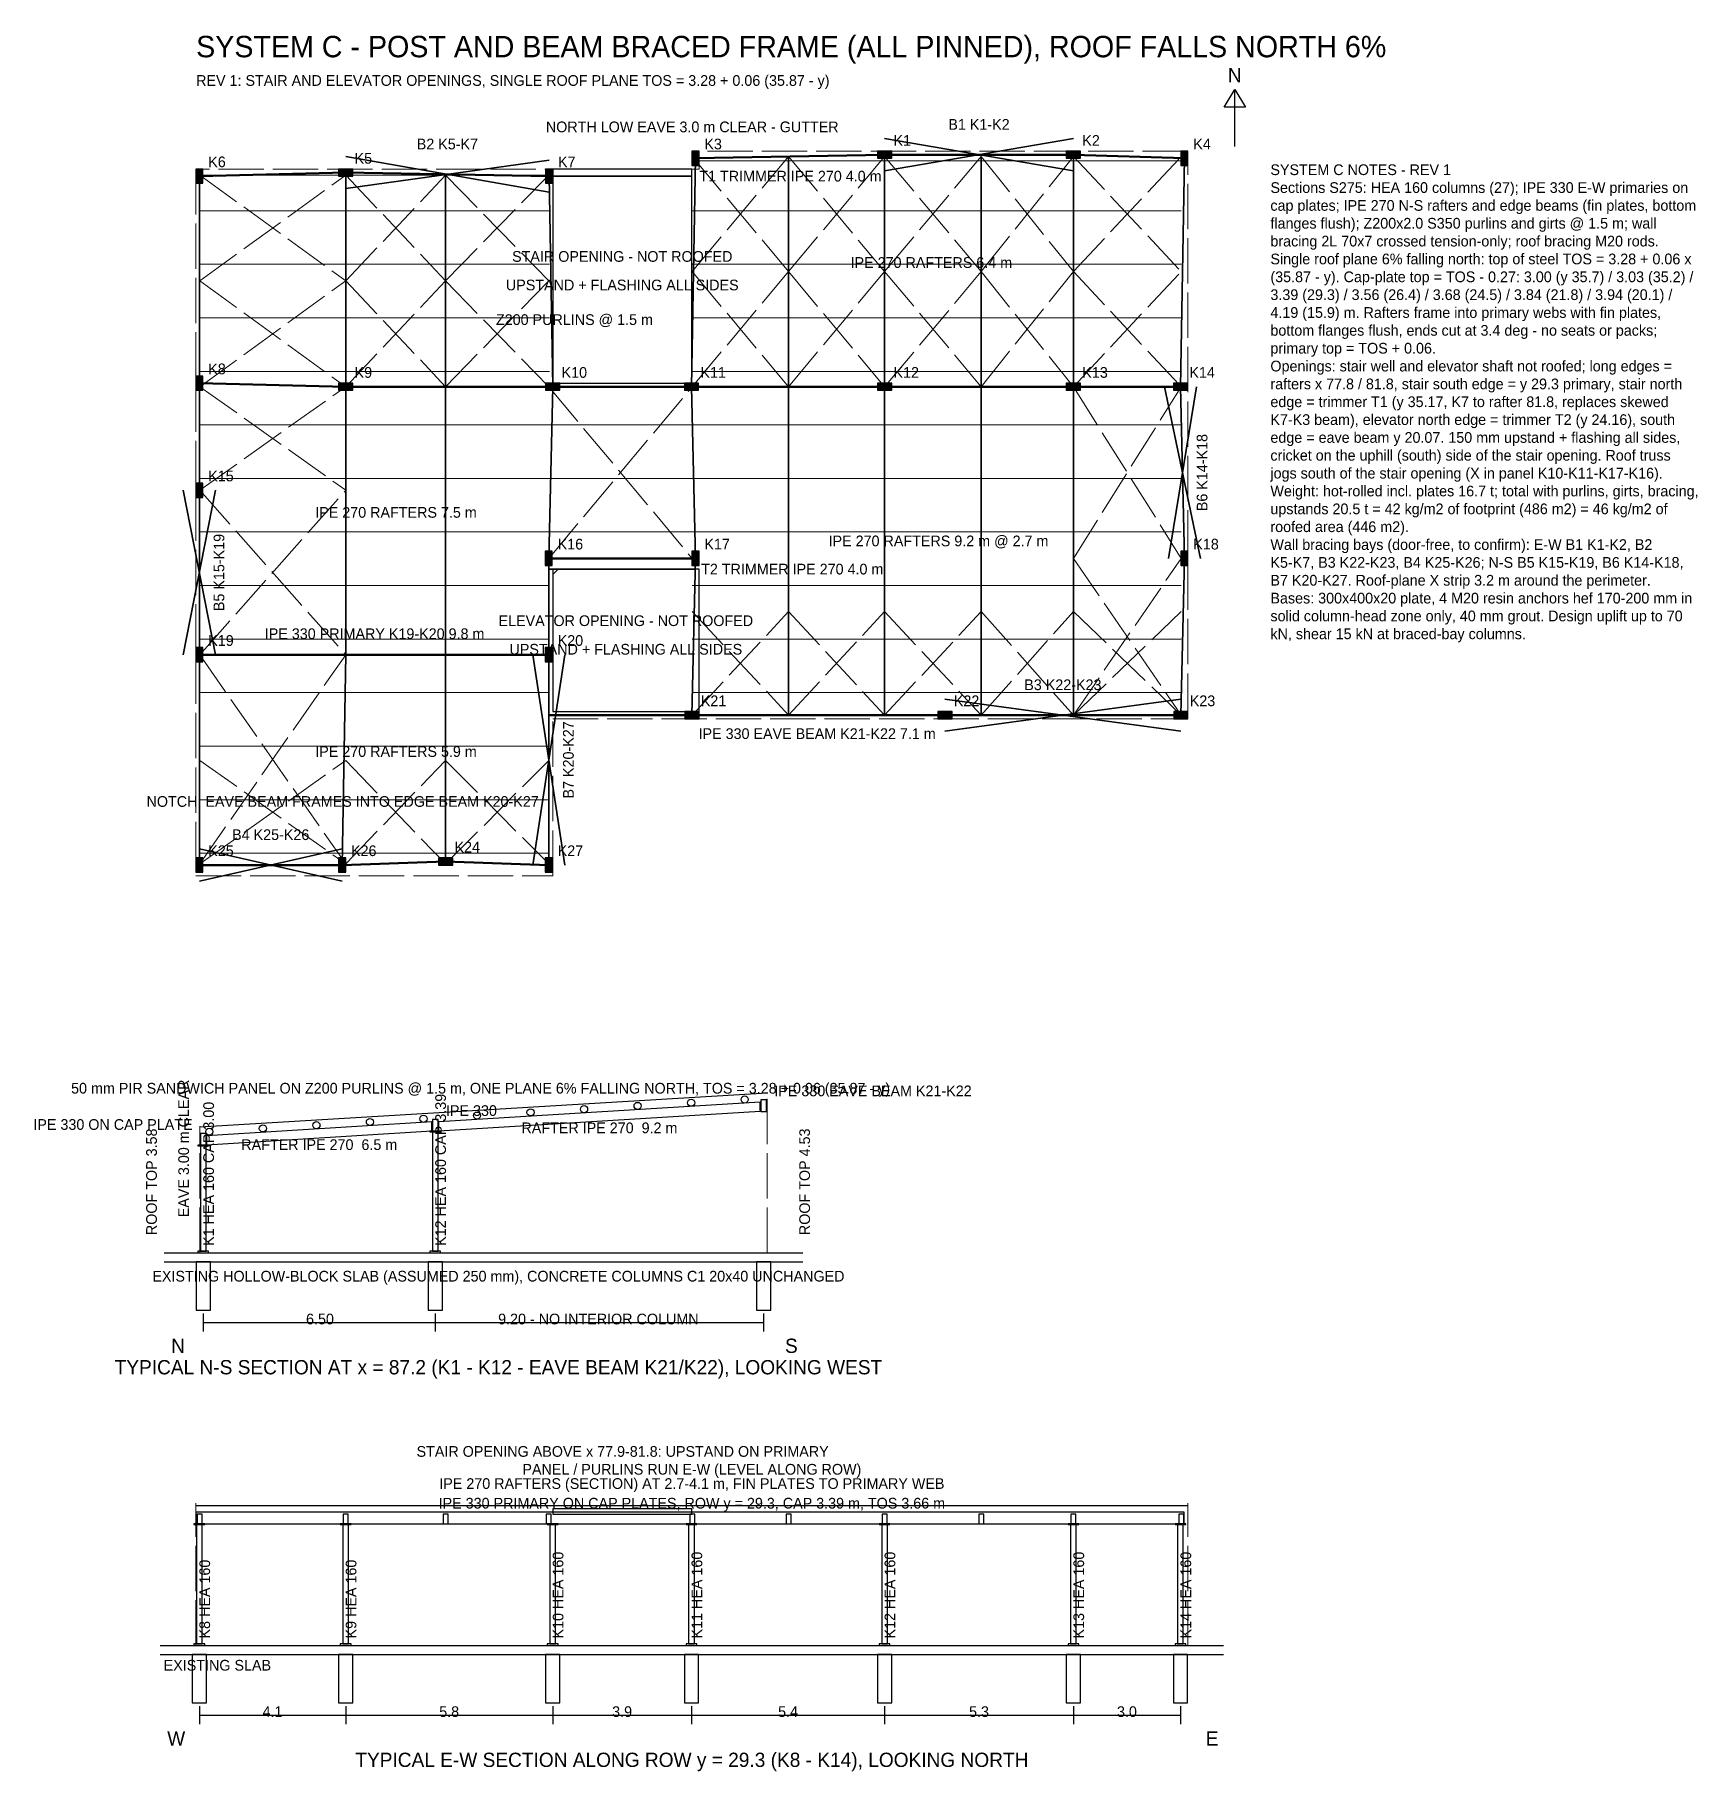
# Model space of a CAD drawing. Header units: metres. Extents: x 63.4 to 110, y -9.5 to 39.1.
import ezdxf
from ezdxf.enums import TextEntityAlignment as Align

# ---------------------------------------------------------------- set-up
doc = ezdxf.new("R2010")
doc.units = ezdxf.units.M
doc.linetypes.add('DASHED', pattern=[1.524, 1.27, -0.254])
for name, color, linetype, lineweight in [('C-BRACE-ROOF', 3, 'DASHED', 18), ('C-BRACE-WALL', 1, 'Continuous', 35), ('C-OPENING', 6, 'Continuous', 25), ('C-OUTLINE', 8, 'DASHED', 13), ('C-PRIMARY', 1, 'Continuous', 50), ('C-PURLIN', 8, 'Continuous', 13), ('C-RAFTER', 5, 'Continuous', 35), ('C-SECT', 7, 'Continuous', 25)]:
    doc.layers.add(name, color=color, linetype=linetype, lineweight=lineweight)
doc.layers.add('C-COL', color=7, linetype='Continuous')
doc.layers.add('C-TEXT', color=7, linetype='Continuous')

msp = doc.modelspace()

# ---------------------------------------------------------------- hatches: boundary and pattern name
at = {"layer": 'C-COL'}
for points in [[(81.79, 35.47), (81.99, 35.47), (81.99, 35.87), (81.79, 35.87)], [(86.99, 35.67), (87.39, 35.67), (87.39, 35.87), (86.99, 35.87)], [(92.28, 35.67), (92.68, 35.67), (92.68, 35.87), (92.28, 35.87)], [(95.49, 35.47), (95.69, 35.47), (95.69, 35.87), (95.49, 35.87)], [(67.89, 34.97), (68.09, 34.97), (68.09, 35.37), (67.89, 35.37)], [(71.89, 35.17), (72.29, 35.17), (72.29, 35.37), (71.89, 35.37)], [(77.69, 34.97), (77.89, 34.97), (77.89, 35.37), (77.69, 35.37)], [(67.89, 29.17), (68.09, 29.17), (68.09, 29.57), (67.89, 29.57)], [(71.89, 29.17), (72.29, 29.17), (72.29, 29.37), (71.89, 29.37)], [(77.69, 29.17), (78.09, 29.17), (78.09, 29.37), (77.69, 29.37)], [(81.58, 29.17), (81.98, 29.17), (81.98, 29.37), (81.58, 29.37)], [(86.99, 29.17), (87.39, 29.17), (87.39, 29.37), (86.99, 29.37)], [(92.28, 29.17), (92.68, 29.17), (92.68, 29.37), (92.28, 29.37)], [(95.28, 29.17), (95.68, 29.17), (95.68, 29.37), (95.28, 29.37)], [(67.89, 26.17), (68.09, 26.17), (68.09, 26.57), (67.89, 26.57)], [(77.68, 24.26), (77.88, 24.26), (77.88, 24.66), (77.68, 24.66)], [(81.79, 24.26), (81.99, 24.26), (81.99, 24.66), (81.79, 24.66)], [(95.49, 24.26), (95.69, 24.26), (95.69, 24.66), (95.49, 24.66)], [(67.89, 21.56), (68.09, 21.56), (68.09, 21.96), (67.89, 21.96)], [(77.68, 21.56), (77.88, 21.56), (77.88, 21.96), (77.68, 21.96)], [(81.59, 19.97), (81.99, 19.97), (81.99, 20.17), (81.59, 20.17)], [(88.68, 19.97), (89.08, 19.97), (89.08, 20.17), (88.68, 20.17)], [(95.29, 19.97), (95.69, 19.97), (95.69, 20.17), (95.29, 20.17)], [(67.89, 15.67), (68.09, 15.67), (68.09, 16.07), (67.89, 16.07)], [(71.89, 15.67), (72.09, 15.67), (72.09, 16.07), (71.89, 16.07)], [(74.69, 15.87), (75.09, 15.87), (75.09, 16.07), (74.69, 16.07)], [(77.68, 15.67), (77.88, 15.67), (77.88, 16.07), (77.68, 16.07)]]:
    msp.add_hatch(color=7, dxfattribs=at).paths.add_polyline_path(points)
at = {"layer": 'C-OPENING'}
h = msp.add_hatch(dxfattribs=at)
h.set_pattern_fill('ANSI31', scale=3)
h.paths.add_polyline_path([(77.89, 29.37), (81.79, 29.37), (81.79, 35.37), (77.89, 35.37)])
h = msp.add_hatch(dxfattribs=at)
h.set_pattern_fill('ANSI31', scale=3)
h.paths.add_polyline_path([(77.89, 20.17), (81.99, 20.17), (81.99, 24.16), (77.89, 24.16)])

# ---------------------------------------------------------------- linework, layer by layer
at = {"layer": 'C-BRACE-ROOF'}
for p, q in [((81.8, 35.72), (84.5, 32.495)), ((81.8, 32.495), (84.5, 35.72)), ((84.5, 35.72), (87.19, 32.495)), ((84.5, 32.495), (87.19, 35.72)), ((87.19, 35.72), (89.9, 32.495)), ((87.19, 32.495), (89.9, 35.72)), ((89.9, 35.72), (92.48, 32.495)), ((89.9, 32.495), (92.48, 35.72)), ((92.48, 35.72), (95.5, 32.495)), ((92.48, 32.495), (95.5, 35.72)), ((68, 35.2), (72.09, 32.235)), ((68, 32.235), (72.09, 35.2)), ((72.09, 35.2), (74.89, 32.235)), ((72.09, 32.235), (74.89, 35.2)), ((74.89, 35.2), (77.78, 32.235)), ((74.89, 32.235), (77.78, 35.2)), ((68, 32.235), (72.09, 29.27)), ((68, 29.27), (72.09, 32.235)), ((72.09, 32.235), (74.89, 29.27)), ((72.09, 29.27), (74.89, 32.235)), ((74.89, 32.235), (77.78, 29.27)), ((74.89, 29.27), (77.78, 32.235)), ((81.8, 32.495), (84.5, 29.27)), ((81.8, 29.27), (84.5, 32.495)), ((84.5, 32.495), (87.19, 29.27)), ((84.5, 29.27), (87.19, 32.495)), ((87.19, 32.495), (89.9, 29.27)), ((87.19, 29.27), (89.9, 32.495)), ((89.9, 32.495), (92.48, 29.27)), ((89.9, 29.27), (92.48, 32.495)), ((92.48, 32.495), (95.5, 29.27)), ((92.48, 29.27), (95.5, 32.495)), ((68, 29.27), (72.09, 26.37)), ((68, 26.37), (72.09, 29.27)), ((77.78, 24.46), (81.8, 29.27)), ((77.78, 29.27), (81.8, 24.46)), ((92.48, 29.27), (95.5, 24.46)), ((92.48, 24.46), (95.5, 29.27)), ((68, 26.37), (72.09, 21.76)), ((68, 21.76), (72.09, 26.37)), ((92.48, 24.46), (95.5, 20.07)), ((92.48, 20.07), (95.5, 24.46)), ((81.8, 20.07), (84.5, 22.97)), ((81.8, 22.97), (84.5, 20.07)), ((84.5, 20.07), (87.19, 22.97)), ((84.5, 22.97), (87.19, 20.07)), ((87.19, 20.07), (89.9, 22.97)), ((87.19, 22.97), (89.9, 20.07)), ((89.9, 20.07), (92.48, 22.97)), ((89.9, 22.97), (92.48, 20.07)), ((92.48, 20.07), (95.5, 22.97)), ((92.48, 22.97), (95.5, 20.07)), ((68, 21.76), (72.09, 15.9)), ((68, 15.9), (72.09, 21.76)), ((68, 15.9), (72.09, 18.8)), ((68, 18.8), (72.09, 15.9)), ((72.09, 15.9), (74.89, 18.8)), ((72.09, 18.8), (74.89, 15.9)), ((74.89, 15.9), (77.78, 18.8)), ((74.89, 18.8), (77.78, 15.9))]:
    msp.add_line(p, q, dxfattribs=at)
at = {"layer": 'C-BRACE-WALL'}
for p, q in [((87.19, 36.22), (92.48, 35.32)), ((87.19, 35.32), (92.48, 36.22)), ((72.09, 35.72), (77.79, 34.72)), ((72.09, 34.82), (77.79, 35.62)), ((95.03, 29.27), (96.04, 24.46)), ((95.93, 29.27), (95.14, 24.46)), ((68.44, 26.37), (67.54, 21.76)), ((67.54, 26.37), (68.44, 21.76)), ((78.23, 21.76), (77.33, 15.87)), ((77.33, 21.76), (78.23, 15.87)), ((88.88, 20.52), (95.49, 19.62)), ((88.88, 19.62), (95.49, 20.52)), ((67.99, 16.32), (71.99, 15.42)), ((67.99, 15.42), (71.99, 16.32))]:
    msp.add_line(p, q, dxfattribs=at)
at = {"layer": 'C-COL'}
for points in [[(81.79, 35.47), (81.99, 35.47), (81.99, 35.87), (81.79, 35.87)], [(86.99, 35.67), (87.39, 35.67), (87.39, 35.87), (86.99, 35.87)], [(92.28, 35.67), (92.68, 35.67), (92.68, 35.87), (92.28, 35.87)], [(95.49, 35.47), (95.69, 35.47), (95.69, 35.87), (95.49, 35.87)], [(67.89, 34.97), (68.09, 34.97), (68.09, 35.37), (67.89, 35.37)], [(71.89, 35.17), (72.29, 35.17), (72.29, 35.37), (71.89, 35.37)], [(77.69, 34.97), (77.89, 34.97), (77.89, 35.37), (77.69, 35.37)], [(67.89, 29.17), (68.09, 29.17), (68.09, 29.57), (67.89, 29.57)], [(71.89, 29.17), (72.29, 29.17), (72.29, 29.37), (71.89, 29.37)], [(77.69, 29.17), (78.09, 29.17), (78.09, 29.37), (77.69, 29.37)], [(81.58, 29.17), (81.98, 29.17), (81.98, 29.37), (81.58, 29.37)], [(86.99, 29.17), (87.39, 29.17), (87.39, 29.37), (86.99, 29.37)], [(92.28, 29.17), (92.68, 29.17), (92.68, 29.37), (92.28, 29.37)], [(95.28, 29.17), (95.68, 29.17), (95.68, 29.37), (95.28, 29.37)], [(67.89, 26.17), (68.09, 26.17), (68.09, 26.57), (67.89, 26.57)], [(77.68, 24.26), (77.88, 24.26), (77.88, 24.66), (77.68, 24.66)], [(81.79, 24.26), (81.99, 24.26), (81.99, 24.66), (81.79, 24.66)], [(95.49, 24.26), (95.69, 24.26), (95.69, 24.66), (95.49, 24.66)], [(67.89, 21.56), (68.09, 21.56), (68.09, 21.96), (67.89, 21.96)], [(77.68, 21.56), (77.88, 21.56), (77.88, 21.96), (77.68, 21.96)], [(81.59, 19.97), (81.99, 19.97), (81.99, 20.17), (81.59, 20.17)], [(88.68, 19.97), (89.08, 19.97), (89.08, 20.17), (88.68, 20.17)], [(95.29, 19.97), (95.69, 19.97), (95.69, 20.17), (95.29, 20.17)], [(67.89, 15.67), (68.09, 15.67), (68.09, 16.07), (67.89, 16.07)], [(71.89, 15.67), (72.09, 15.67), (72.09, 16.07), (71.89, 16.07)], [(74.69, 15.87), (75.09, 15.87), (75.09, 16.07), (74.69, 16.07)], [(77.68, 15.67), (77.88, 15.67), (77.88, 16.07), (77.68, 16.07)]]:
    msp.add_lwpolyline(points, close=True, dxfattribs=at)
at = {"layer": 'C-OPENING'}
for points in [[(77.89, 29.37), (81.79, 29.37), (81.79, 35.37), (77.89, 35.37)], [(77.89, 20.17), (81.99, 20.17), (81.99, 24.16), (77.89, 24.16)], [(77.89, -2.32), (81.79, -2.32), (81.79, -2.17), (77.89, -2.17)]]:
    msp.add_lwpolyline(points, close=True, dxfattribs=at)
at = {"layer": 'C-OUTLINE'}
for p, q in [((83.9, 5), (83.9, 9.498)), ((68, 5), (68, 8.55)), ((67.89, -6), (67.89, -2.01)), ((95.69, -6), (95.69, -2.01))]:
    msp.add_line(p, q, dxfattribs=at)
msp.add_lwpolyline([(67.89, 15.57), (77.89, 15.57), (77.89, 19.97), (95.69, 19.97), (95.69, 35.87), (81.99, 35.87), (81.99, 35.37), (67.89, 35.37)], close=True, dxfattribs=at)
at = {"layer": 'C-PRIMARY'}
for p, q in [((81.89, 35.67), (87.19, 35.77)), ((87.19, 35.77), (92.48, 35.77)), ((92.48, 35.77), (95.59, 35.67)), ((67.99, 35.17), (72.09, 35.27)), ((72.09, 35.27), (77.79, 35.17)), ((67.99, 29.37), (72.09, 29.27)), ((72.09, 29.27), (77.89, 29.27)), ((77.89, 29.27), (81.78, 29.27)), ((81.78, 29.27), (87.19, 29.27)), ((87.19, 29.27), (92.48, 29.27)), ((92.48, 29.27), (95.48, 29.27)), ((77.78, 24.46), (81.89, 24.46)), ((67.99, 21.76), (77.78, 21.76)), ((77.78, 20.07), (81.79, 20.07)), ((81.79, 20.07), (88.88, 20.07)), ((88.88, 20.07), (95.49, 20.07)), ((67.99, 15.87), (71.99, 15.87)), ((71.99, 15.87), (74.89, 15.97)), ((74.89, 15.97), (77.78, 15.87))]:
    msp.add_line(p, q, dxfattribs=at)
at = {"layer": 'C-PURLIN'}
for p, q in [((81.8, 35.6), (95.5, 35.6)), ((68, 35.2), (77.8, 35.2)), ((68, 34.2), (77.8, 34.2)), ((81.8, 34.2), (95.5, 34.2)), ((68, 32.7), (77.8, 32.7)), ((81.8, 32.7), (95.5, 32.7)), ((68, 31.2), (77.8, 31.2)), ((81.8, 31.2), (95.5, 31.2)), ((68, 29.7), (77.8, 29.7)), ((81.8, 29.7), (95.5, 29.7)), ((68, 28.2), (95.5, 28.2)), ((68, 26.7), (95.5, 26.7)), ((68, 25.2), (95.5, 25.2)), ((68, 23.7), (77.8, 23.7)), ((81.8, 23.7), (95.5, 23.7)), ((68, 22.2), (77.8, 22.2)), ((81.8, 22.2), (95.5, 22.2)), ((68, 20.7), (77.8, 20.7)), ((81.8, 20.7), (95.5, 20.7)), ((68, 19.2), (77.8, 19.2)), ((68, 17.7), (77.8, 17.7)), ((68, 16.2), (77.8, 16.2))]:
    msp.add_line(p, q, dxfattribs=at)
at = {"layer": 'C-RAFTER'}
for p, q in [((81.89, 35.67), (81.78, 29.27)), ((84.5, 35.72), (84.5, 29.27)), ((87.19, 35.77), (87.19, 29.27)), ((89.9, 35.72), (89.9, 29.27)), ((92.48, 35.77), (92.48, 29.27)), ((95.59, 35.67), (95.48, 29.27)), ((67.99, 35.17), (67.99, 29.37)), ((72.09, 35.27), (72.09, 29.27)), ((74.89, 35.2), (74.89, 29.27)), ((77.79, 35.17), (77.89, 29.27)), ((77.79, 35.17), (81.8, 35.17)), ((67.99, 29.37), (67.99, 26.37)), ((72.09, 29.27), (72.09, 21.76)), ((74.89, 29.27), (74.89, 21.76)), ((77.89, 29.27), (77.78, 24.46)), ((81.78, 29.27), (81.89, 24.46)), ((84.5, 29.27), (84.5, 20.07)), ((87.19, 29.27), (87.19, 20.07)), ((89.9, 29.27), (89.9, 20.07)), ((92.48, 29.27), (92.48, 20.07)), ((95.48, 29.27), (95.59, 24.46)), ((67.99, 26.37), (67.99, 21.76)), ((77.78, 24.46), (77.78, 21.76)), ((81.89, 24.46), (81.79, 20.07)), ((95.59, 24.46), (95.49, 20.07)), ((77.78, 24.16), (81.85, 24.16)), ((67.99, 21.76), (67.99, 15.87)), ((72.09, 21.76), (71.99, 15.87)), ((74.89, 21.76), (74.89, 15.97)), ((77.78, 21.76), (77.78, 15.87))]:
    msp.add_line(p, q, dxfattribs=at)
at = {"layer": 'C-SECT'}
for p, q in [((68, 8.534), (83.9, 9.488)), ((83.7, 8.992), (83.7, 9.232)), ((68.2, 8.05), (68.2, 8.29)), ((74.5, 8.44), (74.5, 8.68)), ((74.7, 8.44), (74.7, 8.68)), ((67, 5), (84.9, 5)), ((67, 4.75), (84.9, 4.75)), ((68.1, 3.3), (68.1, 2.8)), ((68.1, 3.05), (83.8, 3.05)), ((74.6, 3.3), (74.6, 2.8)), ((83.8, 3.3), (83.8, 2.8)), ((67.89, -2.07), (95.69, -2.07)), ((66.89, -6), (96.69, -6)), ((66.89, -6.25), (96.69, -6.25)), ((67.99, -7.7), (67.99, -8.2)), ((72.09, -7.7), (72.09, -8.2)), ((77.89, -7.7), (77.89, -8.2)), ((81.78, -7.7), (81.78, -8.2)), ((87.19, -7.7), (87.19, -8.2)), ((92.48, -7.7), (92.48, -8.2)), ((95.48, -7.7), (95.48, -8.2)), ((67.99, -7.95), (95.48, -7.95))]:
    msp.add_line(p, q, dxfattribs=at)
for points in [[(83.72, 8.962), (83.88, 8.962), (83.88, 9.292), (83.72, 9.292)], [(74.7, 8.68), (83.7, 9.232), (83.7, 8.962), (74.7, 8.41)], [(68.02, 8.02), (68.18, 8.02), (68.18, 8.35), (68.02, 8.35)], [(68.2, 8.29), (74.5, 8.68), (74.5, 8.41), (68.2, 8.02)], [(74.45, 8.39), (74.75, 8.39), (74.75, 8.41), (74.45, 8.41)], [(74.52, 8.41), (74.68, 8.41), (74.68, 8.74), (74.52, 8.74)], [(74.52, 5.05), (74.68, 5.05), (74.68, 8.39), (74.52, 8.39)], [(67.95, 8), (68.25, 8), (68.25, 8.02), (67.95, 8.02)], [(68.02, 5.05), (68.18, 5.05), (68.18, 8), (68.02, 8)], [(67.95, 5), (68.25, 5), (68.25, 5.05), (67.95, 5.05)], [(74.45, 5), (74.75, 5), (74.75, 5.05), (74.45, 5.05)], [(67.9, 3.4), (68.3, 3.4), (68.3, 4.75), (67.9, 4.75)], [(74.4, 3.4), (74.8, 3.4), (74.8, 4.75), (74.4, 4.75)], [(83.6, 3.4), (84, 3.4), (84, 4.75), (83.6, 4.75)], [(67.89, -2.59), (95.58, -2.59), (95.58, -2.26), (67.89, -2.26)], [(67.93, -2.59), (68.07, -2.59), (68.07, -2.32), (67.93, -2.32)], [(72.02, -2.59), (72.16, -2.59), (72.16, -2.32), (72.02, -2.32)], [(74.82, -2.59), (74.96, -2.59), (74.96, -2.32), (74.82, -2.32)], [(77.71, -2.59), (77.85, -2.59), (77.85, -2.32), (77.71, -2.32)], [(81.73, -2.59), (81.87, -2.59), (81.87, -2.32), (81.73, -2.32)], [(84.43, -2.59), (84.57, -2.59), (84.57, -2.32), (84.43, -2.32)], [(87.12, -2.59), (87.26, -2.59), (87.26, -2.32), (87.12, -2.32)], [(89.83, -2.59), (89.97, -2.59), (89.97, -2.32), (89.83, -2.32)], [(92.41, -2.59), (92.55, -2.59), (92.55, -2.32), (92.41, -2.32)], [(95.43, -2.59), (95.57, -2.59), (95.57, -2.32), (95.43, -2.32)], [(67.84, -2.61), (68.14, -2.61), (68.14, -2.59), (67.84, -2.59)], [(67.91, -5.95), (68.07, -5.95), (68.07, -2.61), (67.91, -2.61)], [(71.94, -2.61), (72.24, -2.61), (72.24, -2.59), (71.94, -2.59)], [(72.01, -5.95), (72.17, -5.95), (72.17, -2.61), (72.01, -2.61)], [(77.74, -2.61), (78.04, -2.61), (78.04, -2.59), (77.74, -2.59)], [(77.81, -5.95), (77.97, -5.95), (77.97, -2.61), (77.81, -2.61)], [(81.63, -2.61), (81.93, -2.61), (81.93, -2.59), (81.63, -2.59)], [(81.7, -5.95), (81.86, -5.95), (81.86, -2.61), (81.7, -2.61)], [(87.04, -2.61), (87.34, -2.61), (87.34, -2.59), (87.04, -2.59)], [(87.11, -5.95), (87.27, -5.95), (87.27, -2.61), (87.11, -2.61)], [(92.33, -2.61), (92.63, -2.61), (92.63, -2.59), (92.33, -2.59)], [(92.4, -5.95), (92.56, -5.95), (92.56, -2.61), (92.4, -2.61)], [(95.33, -2.61), (95.63, -2.61), (95.63, -2.59), (95.33, -2.59)], [(95.4, -5.95), (95.56, -5.95), (95.56, -2.61), (95.4, -2.61)], [(67.79, -7.6), (68.19, -7.6), (68.19, -6.25), (67.79, -6.25)], [(67.84, -6), (68.14, -6), (68.14, -5.95), (67.84, -5.95)], [(71.89, -7.6), (72.29, -7.6), (72.29, -6.25), (71.89, -6.25)], [(71.94, -6), (72.24, -6), (72.24, -5.95), (71.94, -5.95)], [(77.69, -7.6), (78.09, -7.6), (78.09, -6.25), (77.69, -6.25)], [(77.74, -6), (78.04, -6), (78.04, -5.95), (77.74, -5.95)], [(81.58, -7.6), (81.98, -7.6), (81.98, -6.25), (81.58, -6.25)], [(81.63, -6), (81.93, -6), (81.93, -5.95), (81.63, -5.95)], [(86.99, -7.6), (87.39, -7.6), (87.39, -6.25), (86.99, -6.25)], [(87.04, -6), (87.34, -6), (87.34, -5.95), (87.04, -5.95)], [(92.28, -7.6), (92.68, -7.6), (92.68, -6.25), (92.28, -6.25)], [(92.33, -6), (92.63, -6), (92.63, -5.95), (92.33, -5.95)], [(95.28, -7.6), (95.68, -7.6), (95.68, -6.25), (95.28, -6.25)], [(95.33, -6), (95.63, -6), (95.63, -5.95), (95.33, -5.95)]]:
    msp.add_lwpolyline(points, close=True, dxfattribs=at)
for centre in [(81.77, 9.21), (83.27, 9.3), (72.77, 8.67), (74.27, 8.76), (75.77, 8.85), (77.27, 8.94), (78.77, 9.03), (80.27, 9.12), (68.27, 8.4), (69.77, 8.49), (71.27, 8.58)]:
    msp.add_circle(centre, 0.1, dxfattribs=at)
at = {"layer": 'C-TEXT'}
msp.add_line((97, 36), (97, 37.6), dxfattribs=at)
msp.add_lwpolyline([(96.7, 37.1), (97, 37.6), (97.3, 37.1)], close=True, dxfattribs=at)

# ---------------------------------------------------------------- texts
for s, height, p in [('SYSTEM C - POST AND BEAM BRACED FRAME (ALL PINNED), ROOF FALLS NORTH 6%', 0.6, (67.9, 38.5)), ('REV 1: STAIR AND ELEVATOR OPENINGS, SINGLE ROOF PLANE TOS = 3.28 + 0.06 (35.87 - y)', 0.3, (67.9, 37.7)), ('K3', 0.3, (82.14, 35.92)), ('K1', 0.3, (87.44, 36.02)), ('K2', 0.3, (92.73, 36.02)), ('K4', 0.3, (95.84, 35.92)), ('K6', 0.3, (68.24, 35.42)), ('K5', 0.3, (72.34, 35.52)), ('K7', 0.3, (78.04, 35.42)), ('T1 TRIMMER IPE 270 4.0 m', 0.3, (82, 35.02)), ('K8', 0.3, (68.24, 29.62)), ('K9', 0.3, (72.34, 29.52)), ('K10', 0.3, (78.14, 29.52)), ('K11', 0.3, (82.03, 29.52)), ('K12', 0.3, (87.44, 29.52)), ('K13', 0.3, (92.73, 29.52)), ('K14', 0.3, (95.73, 29.52)), ('K15', 0.3, (68.24, 26.62)), ('K16', 0.3, (78.03, 24.71)), ('K17', 0.3, (82.14, 24.71)), ('K18', 0.3, (95.84, 24.71)), ('T2 TRIMMER IPE 270 4.0 m', 0.3, (82.05, 24.01)), ('K19', 0.3, (68.24, 22.01)), ('K20', 0.3, (78.03, 22.01)), ('K21', 0.3, (82.04, 20.32)), ('K22', 0.3, (89.13, 20.32)), ('K23', 0.3, (95.74, 20.32)), ('K25', 0.3, (68.24, 16.12)), ('K26', 0.3, (72.24, 16.12)), ('K24', 0.3, (75.14, 16.22)), ('K27', 0.3, (78.03, 16.12)), ('IPE 330 EAVE BEAM K21-K22', 0.3, (84.1, 9.392)), ('IPE 330', 0.3, (74.9, 8.84)), ('N', 0.4, (67.2, 2.2)), ('S', 0.4, (84.4, 2.2)), ('EXISTING SLAB', 0.3, (66.99, -6.7)), ('W', 0.4, (67.09, -8.8)), ('E', 0.4, (96.19, -8.8))]:
    msp.add_text(s, height=height, dxfattribs=at).set_placement(p)
for s, height, p in [('N', 0.4, (97, 37.8)), ('NORTH LOW EAVE 3.0 m CLEAR - GUTTER', 0.3, (81.8, 36.4)), ('B1 K1-K2', 0.3, (89.835, 36.47)), ('B2 K5-K7', 0.3, (74.94, 35.92)), ('STAIR OPENING - NOT ROOFED', 0.3, (79.84, 32.77)), ('IPE 270 RAFTERS 6.4 m', 0.3, (88.5, 32.6)), ('UPSTAND + FLASHING ALL SIDES', 0.3, (79.84, 31.97)), ('Z200 PURLINS @ 1.5 m', 0.3, (78.5, 31)), ('IPE 270 RAFTERS 7.5 m', 0.3, (73.5, 25.6)), ('IPE 270 RAFTERS 9.2 m @ 2.7 m', 0.3, (88.7, 24.8)), ('ELEVATOR OPENING - NOT ROOFED', 0.3, (79.94, 22.565)), ('IPE 330 PRIMARY K19-K20 9.8 m', 0.3, (72.9, 22.2)), ('UPSTAND + FLASHING ALL SIDES', 0.3, (79.94, 21.765)), ('B3 K22-K23', 0.3, (92.185, 20.77)), ('IPE 330 EAVE BEAM K21-K22 7.1 m', 0.3, (85.3, 19.4)), ('IPE 270 RAFTERS 5.9 m', 0.3, (73.5, 18.9)), ('B4 K25-K26', 0.3, (69.99, 16.57)), ('50 mm PIR SANDWICH PANEL ON Z200 PURLINS @ 1.5 m, ONE PLANE 6% FALLING NORTH, TOS = 3.28 + 0.06 (35.87 - y)', 0.3, (75.87, 9.466)), ('RAFTER IPE 270  9.2 m', 0.3, (79.2, 8.356)), ('RAFTER IPE 270  6.5 m', 0.3, (71.35, 7.885)), ('EXISTING HOLLOW-BLOCK SLAB (ASSUMED 250 mm), CONCRETE COLUMNS C1 20x40 UNCHANGED', 0.3, (76.37, 4.2)), ('6.50', 0.3, (71.37, 3)), ('9.20 - NO INTERIOR COLUMN', 0.3, (79.17, 3)), ('TYPICAL N-S SECTION AT x = 87.2 (K1 - K12 - EAVE BEAM K21/K22), LOOKING WEST', 0.4, (76.37, 1.6)), ('STAIR OPENING ABOVE x 77.9-81.8: UPSTAND ON PRIMARY', 0.3, (79.85, -0.71)), ('PANEL / PURLINS RUN E-W (LEVEL ALONG ROW)', 0.3, (81.79, -1.21)), ('IPE 270 RAFTERS (SECTION) AT 2.7-4.1 m, FIN PLATES TO PRIMARY WEB', 0.3, (81.79, -1.61)), ('IPE 330 PRIMARY ON CAP PLATES, ROW y = 29.3, CAP 3.39 m, TOS 3.66 m', 0.3, (81.79, -2.16)), ('4.1', 0.3, (70.04, -8)), ('5.8', 0.3, (74.99, -8)), ('3.9', 0.3, (79.835, -8)), ('5.4', 0.3, (84.485, -8)), ('5.3', 0.3, (89.835, -8)), ('3.0', 0.3, (93.98, -8)), ('TYPICAL E-W SECTION ALONG ROW y = 29.3 (K8 - K14), LOOKING NORTH', 0.4, (81.79, -9.4))]:
    msp.add_text(s, height=height, dxfattribs=at).set_placement(p, align=Align.CENTER)
for s, p in [('B6 K14-K18', (96.235, 26.865)), ('B5 K15-K19', (68.69, 24.065)), ('B7 K20-K27', (78.48, 18.815))]:
    msp.add_text(s, height=0.3, rotation=90, dxfattribs=at).set_placement(p, align=Align.CENTER)
for s, p in [('NOTCH: EAVE BEAM FRAMES INTO EDGE BEAM K20-K27', (77.5, 17.5)), ('IPE 330 ON CAP PLATE', (67.8, 8.45))]:
    msp.add_text(s, height=0.3, dxfattribs=at).set_placement(p, align=Align.RIGHT)
for s, p in [('EAVE 3.00 m CLEAR', (67.7, 6)), ('K12 HEA 160 CAP 3.39', (74.9, 5.2)), ('K1 HEA 160 CAP 3.00', (68.4, 5.2)), ('ROOF TOP 3.58', (66.8, 5.5)), ('ROOF TOP 4.53', (85.1, 5.5)), ('K10 HEA 160', (78.19, -5.8)), ('K11 HEA 160', (82.08, -5.8)), ('K12 HEA 160', (87.49, -5.8)), ('K13 HEA 160', (92.78, -5.8)), ('K14 HEA 160', (95.78, -5.8)), ('K8 HEA 160', (68.29, -5.8)), ('K9 HEA 160', (72.39, -5.8))]:
    msp.add_text(s, height=0.3, rotation=90, dxfattribs=at).set_placement(p)
at = {"layer": 'C-TEXT', "insert": (98, 35.5), "char_height": 0.3, "width": 12, "attachment_point": 1}
msp.add_mtext('SYSTEM C NOTES - REV 1\\PSections S275: HEA 160 columns (27); IPE 330 E-W primaries on cap plates; IPE 270 N-S rafters and edge beams (fin plates, bottom flanges flush); Z200x2.0 S350 purlins and girts @ 1.5 m; wall bracing 2L 70x7 crossed tension-only; roof bracing M20 rods.\\PSingle roof plane 6% falling north: top of steel TOS = 3.28 + 0.06 x (35.87 - y). Cap-plate top = TOS - 0.27: 3.00 (y 35.7) / 3.03 (35.2) / 3.39 (29.3) / 3.56 (26.4) / 3.68 (24.5) / 3.84 (21.8) / 3.94 (20.1) / 4.19 (15.9) m. Rafters frame into primary webs with fin plates, bottom flanges flush, ends cut at 3.4 deg - no seats or packs; primary top = TOS + 0.06.\\POpenings: stair well and elevator shaft not roofed; long edges = rafters x 77.8 / 81.8, stair south edge = y 29.3 primary, stair north edge = trimmer T1 (y 35.17, K7 to rafter 81.8, replaces skewed K7-K3 beam), elevator north edge = trimmer T2 (y 24.16), south edge = eave beam y 20.07. 150 mm upstand + flashing all sides, cricket on the uphill (south) side of the stair opening. Roof truss jogs south of the stair opening (X in panel K10-K11-K17-K16).\\PWeight: hot-rolled incl. plates 16.7 t; total with purlins, girts, bracing, upstands 20.5 t = 42 kg/m2 of footprint (486 m2) = 46 kg/m2 of roofed area (446 m2).\\PWall bracing bays (door-free, to confirm): E-W B1 K1-K2, B2 K5-K7, B3 K22-K23, B4 K25-K26; N-S B5 K15-K19, B6 K14-K18, B7 K20-K27. Roof-plane X strip 3.2 m around the perimeter.\\PBases: 300x400x20 plate, 4 M20 resin anchors hef 170-200 mm in solid column-head zone only, 40 mm grout. Design uplift up to 70 kN, shear 15 kN at braced-bay columns.', dxfattribs=at)

doc.saveas('drawing.dxf')
